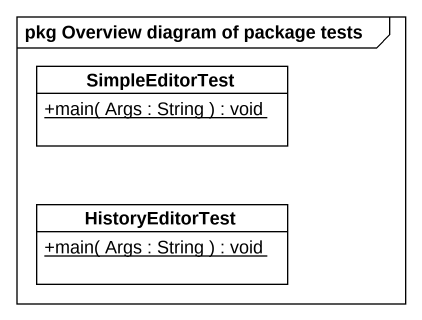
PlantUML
@startuml
mainframe pkg Overview diagram of package tests
hide circle
hide empty members
skinparam classAttributeIconSize 0
class SimpleEditorTest {
  {static} +main( Args : String ) : void
}
class HistoryEditorTest {
  {static} +main( Args : String ) : void
}
@enduml
